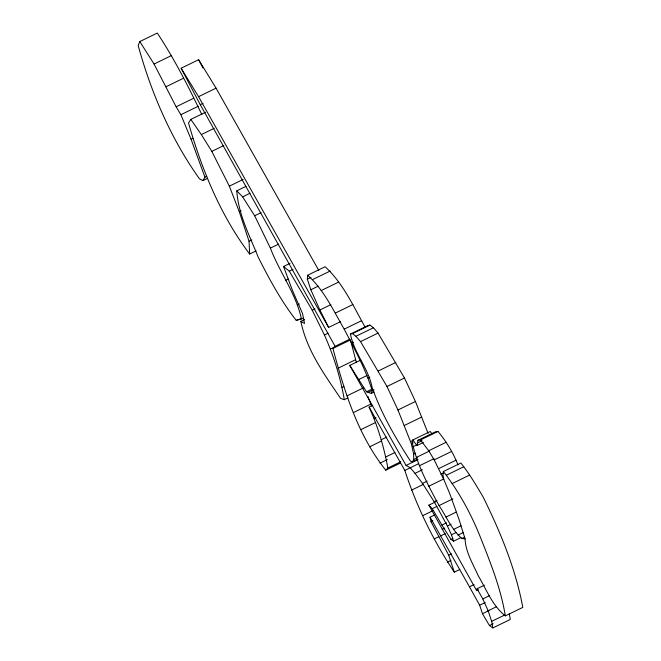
<?xml version="1.0" encoding="UTF-8"?>
<svg xmlns="http://www.w3.org/2000/svg" width="661" height="661" viewBox="0 0 661 661"><rect width="100%" height="100%" fill="white"/><g stroke="black" fill="none" stroke-linecap="round" stroke-linejoin="round"><path stroke-width="0.99" d="M465.088 538.872C465.559 552.109 473.012 563.965 478.267 575.781C486.397 589.496 492.462 605.831 505.326 615.887L522.818 607.385C515.588 568.757 500.385 531.865 483.001 496.766C476.143 485.199 469.327 473.507 460.849 463.039L443.357 471.541L442.944 475.226L443.787 479.448L449.596 493.255L458.899 519.001L465.088 538.872L461.832 538.508C451.694 529.626 446.406 516.629 439.053 505.574C427.998 485.058 416.645 464.113 411.935 441.085L412.745 439.995L430.237 431.484L432.046 433.864M340.589 321.618L328.624 327.435L319.883 309.992L310.835 289.774L307.332 279.173L307.613 275.249L325.105 266.738C343.191 283.255 353.503 306.572 365.409 327.658M423.412 442.407L416.967 445.539L417.959 440.3L435.45 431.798L437.97 431.451C446.365 441.441 453.132 452.711 457.982 464.832M478.49 589.744L476.655 590.637L477.06 588.761L484.43 585.175M360.815 360.055L349.76 365.426L366.508 391.791L371.284 393.386L372.234 390.775C365.665 369.102 354.618 349.148 344.199 329.153C333.351 310.505 323.94 289.758 307.613 275.249M201.902 114.7C188.525 86.798 174.405 58.936 157.293 33.05L139.793 41.56L138.182 45.559C151.187 92.837 170.992 138.917 199.556 178.949L202.993 180.544L207.595 178.305M412.588 461.791L413.728 459.544L413.662 454.066L411.349 443.787L397.947 409.985L386.982 386.503L360.559 341.605L355.932 336.275L352.453 333.607L350.437 334.061C354.073 353.073 368.293 368.127 372.044 387.131C381.174 413.513 395.443 437.838 410.531 461.213L412.588 461.791L417.19 459.552M202.993 180.544L204.935 177.189L206.777 176.289M205.546 112.238L190.814 119.401L188.509 122.938C201.745 169.365 220.386 215.279 249.643 254.031L256.088 250.899M349.851 339.151L335.119 346.314L332.946 348.421C344.224 391.105 357.783 435.186 385.768 470.161L387.867 468.038L400.756 461.766M139.793 41.56L154.063 64.026L171.554 55.516M335.119 346.314L200.283 104.719L181.122 68.232L198.614 59.721L216.073 88.169L318.792 270.44M165.828 86.831L183.328 78.32M154.063 64.026L176.132 106.785L193.623 98.282M181.122 68.232L198.581 96.671L216.073 88.169M200.283 104.719L203.043 103.38M176.132 106.785L180.874 114.708L198.366 106.198M204.935 177.189L191.079 139.256L192.921 138.364M190.814 119.401L201.349 134.563L214.238 128.292M201.349 134.563L211.809 151.377L223.782 145.56M249.643 254.031L249.048 241.298L239.241 211.627L229.334 186.171L243.149 179.453M303.308 318.238L296.252 320.395C281.123 301.077 269.448 279.306 258.352 257.493C249.742 235.952 238.266 214.28 236.787 190.839L245.991 186.361M236.787 190.839L242.645 196.854L250.015 193.268M239.241 211.627L241.075 210.735M242.645 196.854L254.667 215.783L261.112 212.652M249.048 241.298L251.816 239.951M301.466 319.139C296.054 293.492 279.529 272.357 270.382 248.106L278.669 244.074M304.547 319.56L300.862 321.353L304.539 323.469L302.515 313.479L292.567 290.724L283.552 266.499L289.997 263.359M283.552 266.499L289.287 271.167L292.972 269.382M285.445 280.396L288.204 279.049M307.332 279.173L311.009 277.389M312.711 279.52L330.203 271.018M310.835 289.774L318.197 286.188M321.147 290.584L338.639 282.073M297.508 304.87L299.35 303.977M289.287 271.167L312.223 310.224L314.983 308.877M296.252 320.395L298.094 319.503M298.656 319.817L300.499 318.916M319.883 309.992L330.93 304.622M335.408 313.05L352.9 304.539M347.992 397.881L344.307 399.674C340.465 377.398 333.656 355.61 324.419 334.987L328.104 333.194M344.199 329.153L361.691 320.643M350.437 334.061L367.937 325.559L369.953 325.096L373.424 327.773L378.051 333.094L404.482 377.993L415.439 401.483L428.08 433.36M352.453 333.607L369.953 325.096M355.932 336.275L373.424 327.773M330.434 349.016L335.036 346.777M332.946 348.421L350.446 339.919L356.411 362.608M351.635 343.183L353.47 342.282M360.559 341.605L378.051 333.094M337.978 368.26L355.469 359.758M342.034 387.429L343.877 386.528M358.725 379.538L367.012 375.514M378.299 370.97L395.79 362.459M368.028 378.059L369.871 377.158M347.083 395.815L363.657 387.759M366.508 391.791L372.027 389.106M368.094 392.328L372.705 390.089M372.234 390.775L374.076 389.874M371.284 393.386L374.043 392.047M386.982 386.503L404.482 377.993M353.296 412.621L370.788 404.119L368.028 396.65M387.867 468.038C383.975 447.125 377.976 426.452 369.086 407.11L372.763 405.317M374.176 418.595L376.018 417.702M397.947 409.985L415.439 401.483M360.766 429.7L375.498 422.536M404.127 425.585L421.619 417.083M381.182 439.788L386.71 437.103M369.59 446.819L381.562 440.994M411.935 441.085L413.769 440.185M411.349 443.787L413.183 442.887M385.743 456.958L394.947 452.479M417.959 440.3L420.479 439.962L437.97 431.451M417.463 442.92L422.065 440.68M413.051 446.712L416.727 444.919M379.968 463.154L387.329 459.577M413.662 454.066L415.505 453.173M385.768 470.161L400.5 462.997M420.479 439.962L428.716 450.752L446.208 442.242M416.554 457.313L429.443 451.042M413.728 459.544L417.405 457.751M349.76 365.426L406.052 465.443L418.016 459.626M459.841 569.452L454.314 572.137C433.286 540.814 416.57 506.326 404.838 470.458L418.537 463.708M419.355 465.79L434.087 458.627M428.716 450.752L434.203 459.891L451.703 451.389M406.052 465.443L410.25 467.732L415.001 473.359L422.371 469.773M443.787 479.448L438.516 468.69L456.007 460.188M440.887 474.268L443.647 472.921M415.001 473.359L422.519 483.389L427.13 481.15M411.497 490.148L423.47 484.331M443.357 471.541L446.34 475.234L463.832 466.732M428.741 486.248L443.473 479.085M446.34 475.234L452.157 483.571L469.649 475.061M422.519 483.389L434.194 501.765L436.954 500.427M476.655 590.637L428.89 505.144L435.335 502.013M428.89 505.144L432.286 508.681L436.888 506.442M439.053 505.574L452.859 498.857M422.627 515.696L432.748 510.771M454.314 572.137L448.703 555.182L431.022 521.694L430.038 517.216L434.641 514.977M431.022 521.694L432.864 520.802M445.935 517.084L456.065 512.159M432.286 508.681L441.895 525.09L446.497 522.851M434.194 501.765L447.381 525.991L451.058 524.198M442.085 529.411L444.845 528.073M453.719 529.337L461.081 525.759M434.31 538.88L438.912 536.641M440.623 535.897L445.225 533.658M460.957 537.6L453.595 541.177L451.48 534.79L456.09 532.551M458.032 535.104L463.551 532.419M441.895 525.09L450.967 539.384L452.81 538.492M461.832 538.508L464.592 537.162M448.703 555.182L451.471 553.835M447.348 562.181L451.025 560.388M430.038 517.216L469.475 586.803L474.077 584.564M477.06 588.761L482.819 598.932L489.264 595.801M509.317 613.796L510.3 619.44L492.809 627.95L489.446 625.537L482.472 613.714L479.671 605.236L485.199 602.551M492.809 627.95L491.66 621.365L488.157 610.764L496.444 606.74M482.472 613.714L488.917 610.582M491.66 621.365L504.55 615.094M489.446 625.537L493.131 623.744M344.307 399.674L340.572 398.401C324.377 374.407 306.712 350.338 300.862 321.353M450.967 539.384L453.595 541.177M412.745 439.995L416.967 445.539M452.157 483.571C463.477 500.179 472.689 518.05 480.183 536.682C490.379 562.428 500.881 588.422 505.326 615.887M369.086 407.11L404.838 470.458M198.581 96.671L328.624 327.435M469.475 586.803L479.671 605.236M198.614 59.721L202.927 67.934M211.809 151.377L229.334 186.171M312.223 310.224L324.419 334.987M434.203 459.891L438.516 468.69M254.667 215.783L270.382 248.106M447.381 525.991L451.48 534.79M482.819 598.932L488.157 610.764M370.788 404.119L371.573 405.912M180.874 114.708L191.079 139.256"/></g></svg>
